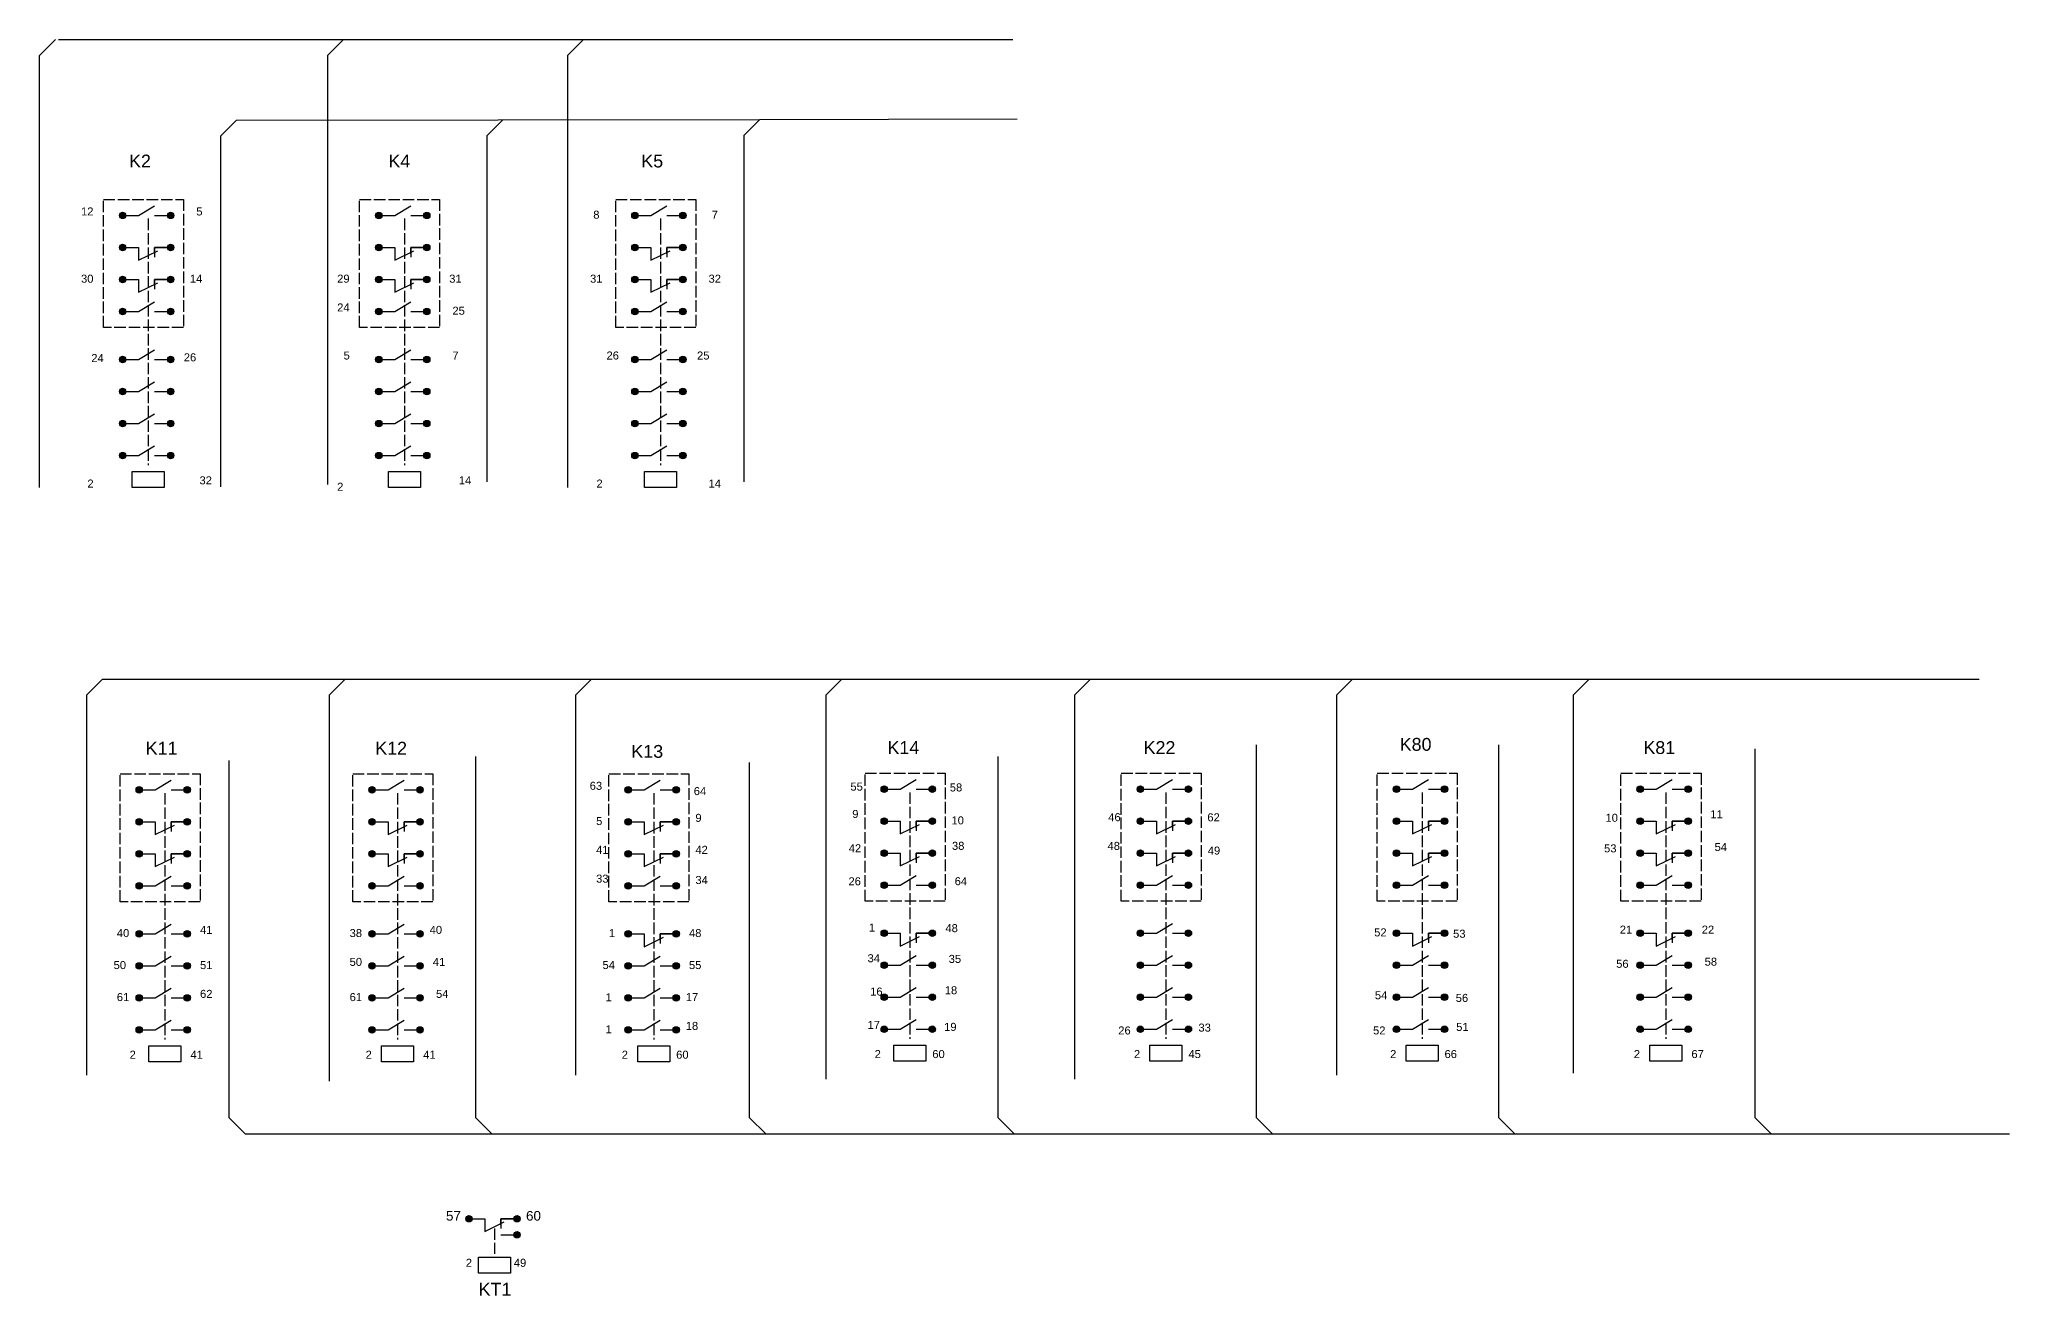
# Model space of a CAD drawing. Header units: millimetres. Extents: x -50 to 1825, y -550 to 600.
# Drawn here: x 1210 to 1825, y 208 to 600 of the extents above; entities that cross this region are included whole.
import ezdxf

# ---------------------------------------------------------------- set-up
doc = ezdxf.new("R2010")
doc.units = ezdxf.units.MM
doc.linetypes.add('ACAD_ISO02W100', pattern=[15, 12, -3])
doc.layers.get('0').update_dxf_attribs({"color": 250, "lineweight": 30})
doc.layers.add('Обозн.', color=1, linetype='Continuous', lineweight=20)
doc.layers.add('Провода', color=5, linetype='Continuous', lineweight=20)
doc.styles.get("Standard").update_dxf_attribs({"font": 'arial.ttf'})

# ---------------------------------------------------------------- blocks, each defined once
blk = doc.blocks.new('*U9')
h = blk.add_hatch(color=256)
h.dxf.hatch_style = 1
h.paths.add_polyline_path([(1, 0, 1), (-1, 0, 1)])
h = blk.add_hatch(color=256)
h.dxf.hatch_style = 1
h.paths.add_polyline_path([(1, 0, 1), (-1, 0, 1)])
h = blk.add_hatch(color=256)
h.dxf.hatch_style = 1
h.paths.add_polyline_path([(1, 0, 1), (-1, 0, 1)])
h = blk.add_hatch(color=256)
h.dxf.hatch_style = 1
h.paths.add_polyline_path([(16, 0, 1), (14, 0, 1)])
h = blk.add_hatch(color=256)
h.dxf.hatch_style = 1
h.paths.add_polyline_path([(16, 0, 1), (14, 0, 1)])
h = blk.add_hatch(color=256)
h.dxf.hatch_style = 1
h.paths.add_polyline_path([(16, 0, 1), (14, 0, 1)])
for points in [[(1, 0), (5, 0), (10, 3)], [(10, 0), (14, 0)]]:
    blk.add_lwpolyline(points)
for centre in [(0, 0), (0, 0), (0, 0), (15, 0), (15, 0), (15, 0)]:
    blk.add_circle(centre, 1)
blk = doc.blocks.new('*U8')
h = blk.add_hatch(color=256)
h.dxf.hatch_style = 1
h.paths.add_polyline_path([(1, 0, 1), (-1, 0, 1)])
h = blk.add_hatch(color=256)
h.dxf.hatch_style = 1
h.paths.add_polyline_path([(1, 0, 1), (-1, 0, 1)])
h = blk.add_hatch(color=256)
h.dxf.hatch_style = 1
h.paths.add_polyline_path([(16, 0, 1), (14, 0, 1)])
h = blk.add_hatch(color=256)
h.dxf.hatch_style = 1
h.paths.add_polyline_path([(16, 0, 1), (14, 0, 1)])
for points in [[(1, 0), (5, 0), (5, -4), (11, -1)], [(1, 0), (5, 0), (5, -4), (11, -1)], [(10, -2), (10, 0), (14, 0)], [(14, 0), (10, 0), (10, -3)]]:
    blk.add_lwpolyline(points)
for centre in [(0, 0), (0, 0), (15, 0), (15, 0)]:
    blk.add_circle(centre, 1)
blk = doc.blocks.new('*U17')
h = blk.add_hatch(color=256)
h.dxf.hatch_style = 1
h.paths.add_polyline_path([(1, 0, 1), (-1, 0, 1)])
h = blk.add_hatch(color=256)
h.dxf.hatch_style = 1
h.paths.add_polyline_path([(1, 0, 1), (-1, 0, 1)])
h = blk.add_hatch(color=256)
h.dxf.hatch_style = 1
h.paths.add_polyline_path([(1, 0, 1), (-1, 0, 1)])
h = blk.add_hatch(color=256)
h.dxf.hatch_style = 1
h.paths.add_polyline_path([(16, 0, 1), (14, 0, 1)])
h = blk.add_hatch(color=256)
h.dxf.hatch_style = 1
h.paths.add_polyline_path([(16, 0, 1), (14, 0, 1)])
h = blk.add_hatch(color=256)
h.dxf.hatch_style = 1
h.paths.add_polyline_path([(16, 0, 1), (14, 0, 1)])
h = blk.add_hatch(color=256)
h.dxf.hatch_style = 1
h.paths.add_polyline_path([(16, -5, 1), (14, -5, 1)])
for points in [[(1, 0), (5, 0), (5, -4), (11, -1)], [(1, 0), (5, 0), (5, -4), (11, -1)], [(1, 0), (5, 0), (5, -4), (11, -1)], [(10, -2), (10, 0), (14, 0)], [(14, 0), (10, 0), (10, -3)], [(14, 0), (10, 0), (10, -3)], [(10, -5), (14, -5)]]:
    blk.add_lwpolyline(points)
for centre in [(0, 0), (0, 0), (0, 0), (15, 0), (15, 0), (15, 0), (15, -5)]:
    blk.add_circle(centre, 1)

msp = doc.modelspace()

# ---------------------------------------------------------------- linework, layer by layer
for p, q in [((1210, 595), (1215, 600)), ((1216, 600), (1380, 600)), ((1300, 595), (1305, 600)), ((1375, 595), (1380, 600)), ((1380, 600), (1514, 600)), ((1210, 460), (1210, 595)), ((1300, 595), (1300, 461)), ((1375, 595), (1375, 460)), ((1266.57, 569.77), (1271.57, 574.78)), ((1271.57, 574.78), (1434.98, 575.02)), ((1349.76, 569.9), (1354.76, 574.91)), ((1429.98, 570.02), (1434.98, 575.02)), ((1434.98, 575.02), (1515.38, 575.14)), ((1266.57, 569.77), (1266.57, 460.27)), ((1349.76, 569.9), (1349.76, 461.75)), ((1429.98, 570.02), (1429.98, 461.75)), ((1229.71, 400.15), (1224.71, 395.15)), ((1229.71, 400.15), (1815.93, 400.15)), ((1305.46, 400.15), (1300.46, 395.15)), ((1382.46, 400.15), (1377.46, 395.15)), ((1460.68, 400.15), (1455.68, 395.15)), ((1538.29, 400.15), (1533.29, 395.15)), ((1620.18, 400.15), (1615.18, 395.15)), ((1694.12, 400.15), (1689.12, 395.15)), ((1224.71, 395.15), (1224.71, 276.42)), ((1300.46, 395.15), (1300.46, 274.59)), ((1377.46, 395.15), (1377.46, 276.42)), ((1455.68, 395.15), (1455.68, 275.2)), ((1533.29, 395.15), (1533.29, 275.2)), ((1615.18, 395.15), (1615.18, 276.42)), ((1689.12, 395.15), (1689.12, 277.03)), ((1346.29, 263.1), (1346.29, 375.94)), ((1509.46, 263.1), (1509.46, 375.94)), ((1590.12, 263.1), (1590.12, 379.6)), ((1665.9, 263.1), (1665.9, 379.6)), ((1745.95, 263.1), (1745.95, 378.38)), ((1269.3, 263.1), (1269.3, 374.72)), ((1431.85, 263.1), (1431.85, 374.1)), ((1269.3, 263.1), (1274.3, 258.1)), ((1346.29, 263.1), (1351.29, 258.1)), ((1431.85, 263.1), (1436.85, 258.1)), ((1509.46, 263.1), (1514.46, 258.1)), ((1590.12, 263.1), (1595.12, 258.1)), ((1665.9, 263.1), (1670.9, 258.1)), ((1745.95, 263.1), (1750.95, 258.1)), ((1274.3, 258.1), (1825.39, 258.1))]:
    msp.add_line(p, q)
at = {"linetype": 'ACAD_ISO02W100', "ltscale": 0.3}
for p, q in [((1244, 544), (1244, 467)), ((1324, 544), (1324, 467)), ((1404, 544), (1404, 467)), ((1249.18, 364.58), (1249.18, 287.58)), ((1321.89, 364.58), (1321.89, 287.58)), ((1401.89, 364.58), (1401.89, 287.58)), ((1481.89, 364.78), (1481.89, 287.78)), ((1561.89, 364.78), (1561.89, 287.78)), ((1641.89, 364.78), (1641.89, 287.78)), ((1718.01, 364.78), (1718.01, 287.78))]:
    msp.add_line(p, q, dxfattribs=at)
at = {"linetype": 'ACAD_ISO02W100', "lineweight": 30, "ltscale": 0.3}
msp.add_line((1352.18, 228.58), (1352.18, 220.58), dxfattribs=at)
at = {"linetype": 'ACAD_ISO02W100', "ltscale": 0.3}
for points in [[(1230, 550), (1255, 550), (1255, 510), (1230, 510)], [(1310, 550), (1335, 550), (1335, 510), (1310, 510)], [(1390, 550), (1415, 550), (1415, 510), (1390, 510)], [(1235.18, 370.58), (1260.18, 370.58), (1260.18, 330.58), (1235.18, 330.58)], [(1307.89, 370.58), (1332.89, 370.58), (1332.89, 330.58), (1307.89, 330.58)], [(1387.89, 370.58), (1412.89, 370.58), (1412.89, 330.58), (1387.89, 330.58)], [(1467.89, 370.78), (1492.89, 370.78), (1492.89, 330.78), (1467.89, 330.78)], [(1547.89, 370.78), (1572.89, 370.78), (1572.89, 330.78), (1547.89, 330.78)], [(1627.89, 370.78), (1652.89, 370.78), (1652.89, 330.78), (1627.89, 330.78)], [(1704.01, 370.78), (1729.01, 370.78), (1729.01, 330.78), (1704.01, 330.78)]]:
    msp.add_lwpolyline(points, close=True, dxfattribs=at)
for points in [[(1239, 465), (1249, 465), (1249, 460), (1239, 460)], [(1319, 465), (1329, 465), (1329, 460), (1319, 460)], [(1399, 465), (1409, 465), (1409, 460), (1399, 460)], [(1244.18, 285.58), (1254.18, 285.58), (1254.18, 280.58), (1244.18, 280.58)], [(1316.89, 285.58), (1326.89, 285.58), (1326.89, 280.58), (1316.89, 280.58)], [(1396.89, 285.58), (1406.89, 285.58), (1406.89, 280.58), (1396.89, 280.58)], [(1476.89, 285.78), (1486.89, 285.78), (1486.89, 280.78), (1476.89, 280.78)], [(1556.89, 285.78), (1566.89, 285.78), (1566.89, 280.78), (1556.89, 280.78)], [(1636.89, 285.78), (1646.89, 285.78), (1646.89, 280.78), (1636.89, 280.78)], [(1713.01, 285.78), (1723.01, 285.78), (1723.01, 280.78), (1713.01, 280.78)], [(1347.18, 219.58), (1357.18, 219.58), (1357.18, 214.58), (1347.18, 214.58)]]:
    msp.add_lwpolyline(points, close=True)

# ---------------------------------------------------------------- block references
for name, p in [('*U9', (1236, 545)), ('*U9', (1316, 545)), ('*U9', (1396, 545)), ('*U8', (1236, 535)), ('*U8', (1316, 535)), ('*U8', (1396, 535)), ('*U8', (1236, 525)), ('*U8', (1316, 525)), ('*U8', (1396, 525)), ('*U9', (1236, 515)), ('*U9', (1316, 515)), ('*U9', (1396, 515)), ('*U9', (1236, 500)), ('*U9', (1316, 500)), ('*U9', (1396, 500)), ('*U9', (1236, 490)), ('*U9', (1316, 490)), ('*U9', (1396, 490)), ('*U9', (1236, 480)), ('*U9', (1316, 480)), ('*U9', (1396, 480)), ('*U9', (1236, 470)), ('*U9', (1316, 470)), ('*U9', (1396, 470)), ('*U9', (1241.18, 365.58)), ('*U9', (1313.89, 365.58)), ('*U9', (1393.89, 365.58)), ('*U9', (1473.89, 365.78)), ('*U9', (1553.89, 365.78)), ('*U9', (1633.89, 365.78)), ('*U9', (1710.01, 365.78)), ('*U8', (1241.18, 355.58)), ('*U8', (1313.89, 355.58)), ('*U8', (1393.89, 355.58)), ('*U8', (1473.89, 355.78)), ('*U8', (1553.89, 355.78)), ('*U8', (1633.89, 355.78)), ('*U8', (1710.01, 355.78)), ('*U8', (1241.18, 345.58)), ('*U8', (1313.89, 345.58)), ('*U8', (1393.89, 345.58)), ('*U8', (1473.89, 345.78)), ('*U8', (1553.89, 345.78)), ('*U8', (1633.89, 345.78)), ('*U8', (1710.01, 345.78)), ('*U9', (1241.18, 335.58)), ('*U9', (1313.89, 335.58)), ('*U9', (1393.89, 335.58)), ('*U9', (1473.89, 335.78)), ('*U9', (1553.89, 335.78)), ('*U9', (1633.89, 335.78)), ('*U9', (1710.01, 335.78)), ('*U9', (1241.18, 320.58)), ('*U9', (1313.89, 320.58)), ('*U8', (1393.89, 320.58)), ('*U8', (1473.89, 320.78)), ('*U9', (1553.89, 320.78)), ('*U8', (1633.89, 320.78)), ('*U8', (1710.01, 320.78)), ('*U9', (1241.18, 310.58)), ('*U9', (1313.89, 310.58)), ('*U9', (1393.89, 310.58)), ('*U9', (1473.89, 310.78)), ('*U9', (1553.89, 310.78)), ('*U9', (1633.89, 310.78)), ('*U9', (1710.01, 310.78)), ('*U9', (1241.18, 300.58)), ('*U9', (1313.89, 300.58)), ('*U9', (1393.89, 300.58)), ('*U9', (1473.89, 300.78)), ('*U9', (1553.89, 300.78)), ('*U9', (1633.89, 300.78)), ('*U9', (1710.01, 300.78)), ('*U9', (1241.18, 290.58)), ('*U9', (1313.89, 290.58)), ('*U9', (1393.89, 290.58)), ('*U9', (1473.89, 290.78)), ('*U9', (1553.89, 290.78)), ('*U9', (1633.89, 290.78)), ('*U9', (1710.01, 290.78)), ('*U17', (1344.18, 231.58))]:
    msp.add_blockref(name, p)

# ---------------------------------------------------------------- texts
at = {"layer": 'Обозн.'}
for s, p in [('K2', (1238, 560)), ('K4', (1319, 560)), ('K5', (1398, 560)), ('K80', (1634.89, 377.78)), ('K11', (1243.18, 376.58)), ('K12', (1314.89, 376.58)), ('K13', (1394.89, 375.58)), ('K14', (1474.89, 376.78)), ('K22', (1554.89, 376.78)), ('KT1', (1347.18, 207.58))]:
    msp.add_text(s, height=4, dxfattribs=at).set_placement(p)
msp.add_text('K81', height=4, rotation=360, dxfattribs=at).set_placement((1711.01, 376.78))
at = {"layer": 'Провода'}
for s, height, p in [('12', 2.5, (1223, 545)), ('5', 2.5, (1259, 545)), ('8', 2.5, (1383, 544)), ('7', 2.5, (1420, 544)), ('30', 2.5, (1223, 524)), ('14', 2.5, (1257, 524)), ('29', 2.5, (1303, 524)), ('31', 2.5, (1338, 524)), ('31', 2.5, (1382, 524)), ('32', 2.5, (1419, 524)), ('24', 2.5, (1303, 515)), ('25', 2.5, (1339, 514)), ('24', 2.5, (1226.21, 499.2)), ('26', 2.5, (1255.09, 499.43)), ('5', 2.5, (1305, 500)), ('7', 2.5, (1339, 500)), ('26', 2.5, (1387.14, 500)), ('25', 2.5, (1415.41, 500)), ('2', 2.5, (1225, 460)), ('32', 2.5, (1260, 461)), ('32', 2.5, (1260, 461)), ('14', 2.5, (1341, 461)), ('2', 2.5, (1384, 460)), ('14', 2.5, (1419, 460)), ('2', 2.5, (1303, 459)), ('63', 2.5, (1381.89, 365.58)), ('64', 2.5, (1414.39, 363.92)), ('55', 2.5, (1463.32, 365.33)), ('58', 2.5, (1494.36, 365.07)), ('5', 2.5, (1383.89, 354.58)), ('9', 2.5, (1414.89, 355.58)), ('9', 2.5, (1463.89, 356.78)), ('10', 2.5, (1494.89, 354.78)), ('46', 2.5, (1543.85, 355.77)), ('62', 2.5, (1574.81, 355.73)), ('10', 2.5, (1699.17, 355.6)), ('11', 2.5, (1731.92, 356.71)), ('41', 2.5, (1383.89, 345.58)), ('42', 2.5, (1414.89, 345.58)), ('42', 2.5, (1462.8, 346.08)), ('38', 2.5, (1495.04, 346.83)), ('48', 2.5, (1543.64, 346.81)), ('49', 2.5, (1574.93, 345.35)), ('53', 2.5, (1698.73, 346.03)), ('54', 2.5, (1733.25, 346.47)), ('33', 2.5, (1383.89, 336.58)), ('34', 2.5, (1414.9, 336.14)), ('26', 2.5, (1462.71, 335.75)), ('64', 2.5, (1495.89, 335.78)), ('40', 2.5, (1234.18, 319.58)), ('41', 2.5, (1260.18, 320.58)), ('38', 2.5, (1306.89, 319.58)), ('40', 2.5, (1331.89, 320.58)), ('1', 2.5, (1387.89, 319.58)), ('48', 2.5, (1412.89, 319.58)), ('1', 2.5, (1469.08, 321.31)), ('48', 2.5, (1492.99, 321.11)), ('52', 2.5, (1626.92, 319.79)), ('53', 2.5, (1651.57, 319.37)), ('21', 2.5, (1703.63, 320.66)), ('22', 2.5, (1729.24, 320.66)), ('34', 2.5, (1468.67, 311.71)), ('35', 2.5, (1494.01, 311.51)), ('50', 2.5, (1233.18, 309.58)), ('51', 2.5, (1260.18, 309.58)), ('50', 2.5, (1306.89, 310.58)), ('41', 2.5, (1332.89, 310.58)), ('54', 2.5, (1385.89, 309.58)), ('55', 2.5, (1412.89, 309.58)), ('56', 2.5, (1702.51, 309.98)), ('58', 2.5, (1730.13, 310.64)), ('61', 2.5, (1234.18, 299.58)), ('62', 2.5, (1260.18, 300.58)), ('61', 2.5, (1306.89, 299.58)), ('54', 2.5, (1333.89, 300.58)), ('1', 2.5, (1386.86, 299.52)), ('17', 2.5, (1411.89, 299.58)), ('16', 2.5, (1469.49, 301.3)), ('18', 2.5, (1492.79, 301.71)), ('54', 2.5, (1627.14, 300.15)), ('56', 2.5, (1652.39, 299.32)), ('1', 2.5, (1386.86, 289.52)), ('18', 2.5, (1411.89, 290.58)), ('17', 2.5, (1468.67, 290.89)), ('19', 2.5, (1492.58, 290.28)), ('26', 2.5, (1546.98, 289.15)), ('33', 2.5, (1572.03, 290.05)), ('52', 2.5, (1626.57, 289.16)), ('51', 2.5, (1652.53, 290.26)), ('2', 2.5, (1238.18, 281.58)), ('41', 2.5, (1257.18, 281.58)), ('2', 2.5, (1311.89, 281.58)), ('41', 2.5, (1329.89, 281.58)), ('2', 2.5, (1391.89, 281.58)), ('60', 2.5, (1408.89, 281.58)), ('2', 2.5, (1470.89, 281.78)), ('60', 2.5, (1488.89, 281.78)), ('2', 2.5, (1551.89, 281.78)), ('45', 2.5, (1568.89, 281.78)), ('2', 2.5, (1631.89, 281.78)), ('66', 2.5, (1648.89, 281.78)), ('2', 2.5, (1708.01, 281.78)), ('67', 2.5, (1726.01, 281.78)), ('57', 3, (1337, 231)), ('60', 3, (1362, 231)), ('2', 2.5, (1343.18, 216.58)), ('49', 2.5, (1358.18, 216.58))]:
    msp.add_text(s, height=height, dxfattribs=at).set_placement(p)

doc.saveas('drawing.dxf')
